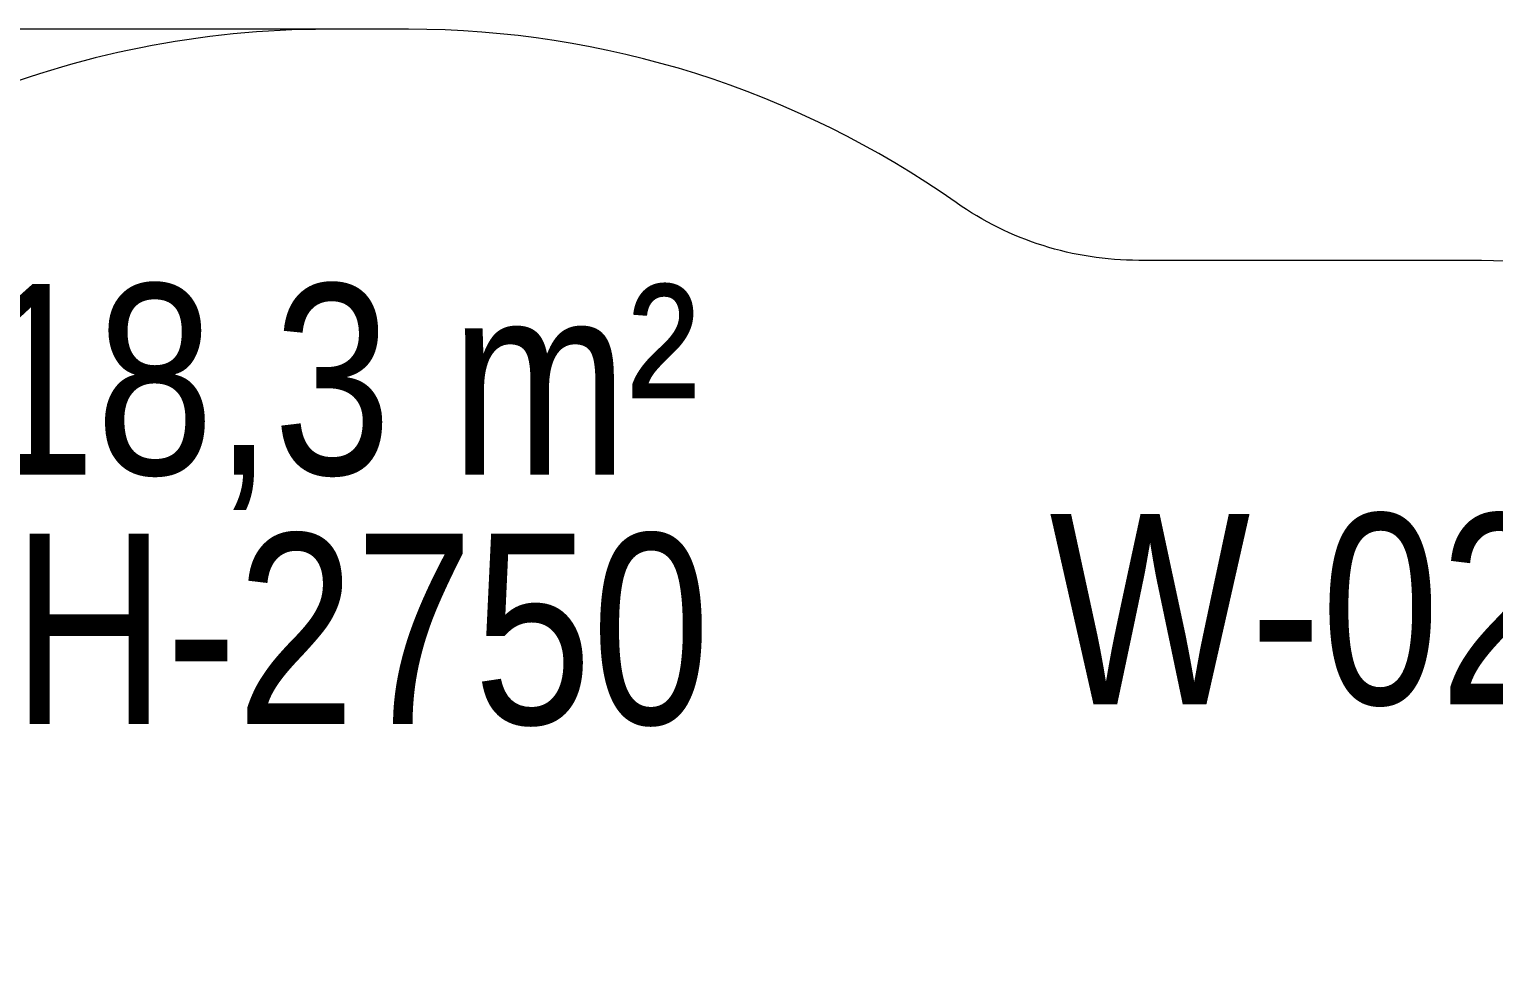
# Model space of a CAD drawing. Header units: millimetres. Extents: x -3135 to 2520, y -2914 to 2305.
# Drawn here: x -1249 to 1058, y 837 to 2305 of the extents above; entities that cross this region are included whole.
import ezdxf

# ---------------------------------------------------------------- set-up
doc = ezdxf.new("R2010")
doc.units = ezdxf.units.MM
for name, color, linetype in [('DIKOM_АРТИКУЛ', 7, 'Continuous'), ('DIKOM_ЗОНА', 80, 'Continuous'), ('DIKOM_РАЗМЕР_ЗОНА', 7, 'Continuous'), ('DIKOM_РАЗМЕР_ОБЪЕКТА', 7, 'Continuous')]:
    doc.layers.add(name, color=color, linetype=linetype)
doc.styles.add('style1', font='arial.ttf', dxfattribs={"width": 0.8})
doc.dimstyles.new('1-50', dxfattribs={"dimtxt": 300, "dimasz": 200, "dimexe": 100, "dimexo": 0, "dimgap": 100, "dimtad": 1, "dimdec": 0, "dimtxsty": 'style1', "dimcen": 0, "dimclrd": 7, "dimclre": 7, "dimadec": 1, "dimazin": 2, "dimtfac": 1, "dimtdec": 0, "dimtmove": 0, "dimatfit": 3, "dimfxl": 0, "dimlwd": 25, "dimlwe": 18, "dimarcsym": 0})

# ---------------------------------------------------------------- blocks, each defined once
blk = doc.blocks.new('*D12')
at = {"layer": 'Defpoints', "color": 0, "transparency": 16777216}
for p in [(-715.7, 2305.5), (-2685, -2294.5), (-715.7, -2294.5)]:
    blk.add_point(p, dxfattribs=at)
at = {"layer": 'DIKOM_РАЗМЕР_ЗОНА', "color": 7, "lineweight": 18, "transparency": 16777216}
for p, q in [((-715.7, 2305.5), (-2785, 2305.5)), ((-715.7, -2294.5), (-2785, -2294.5))]:
    blk.add_line(p, q, dxfattribs=at)
at = {"layer": 'DIKOM_РАЗМЕР_ЗОНА', "color": 7, "lineweight": 25, "transparency": 16777216}
blk.add_line((-2685, 2105.5), (-2685, -2094.5), dxfattribs=at)
at = {"layer": 'DIKOM_РАЗМЕР_ЗОНА', "color": 7, "transparency": 16777216}
for points in [[(-2718.3, 2105.5), (-2651.7, 2105.5), (-2685, 2305.5)], [(-2718.3, -2094.5), (-2651.7, -2094.5), (-2685, -2294.5)]]:
    blk.add_solid(points, dxfattribs=at)
at = {"layer": 'DIKOM_РАЗМЕР_ЗОНА', "color": 0, "transparency": 16777216, "insert": (-2938.2, 51.5), "char_height": 300, "attachment_point": 5, "rotation": 90, "style": 'style1'}
blk.add_mtext('4600', dxfattribs=at)

msp = doc.modelspace()

# ---------------------------------------------------------------- linework, layer by layer
at = {"layer": 'DIKOM_ЗОНА', "color": 3, "lineweight": 15}
msp.add_lwpolyline([(-779.7, -2294.5), (-651.7, -2294.5, 0.154428), (211.1, -2021.5, -0.154428), (498.7, -1930.5), (1020.3, -1930.5, 0.414214), (2520.3, -430.5), (2520.3, 441.5, 0.414214), (1020.3, 1941.5), (498.7, 1941.5, -0.154428), (211.1, 2032.5, 0.154428), (-651.7, 2305.5), (-779.7, 2305.5, 0.414214), (-2279.7, 805.5), (-2279.7, -794.5, 0.414214), (-779.7, -2294.5)], format="xyb", dxfattribs=at)

# ---------------------------------------------------------------- texts
at = {"layer": 'DIKOM_АРТИКУЛ', "color": 7, "linetype": 'Continuous', "lineweight": 15, "insert": (358, 1542.3), "char_height": 300, "width": 2314.7, "attachment_point": 1, "style": 'style1'}
msp.add_mtext('W-02-022', dxfattribs=at)
at = {"layer": 'DIKOM_РАЗМЕР_ОБЪЕКТА', "char_height": 300, "width": 2314.7, "attachment_point": 1, "style": 'style1'}
for s, insert in [('18,3 m²', (-1331, 1904.2)), ('H-2750', (-1276.1, 1511.1))]:
    msp.add_mtext(s, dxfattribs=dict(at, insert=insert))

# ---------------------------------------------------------------- dimensions: what is measured, and where the dimension line sits
at = {"layer": 'DIKOM_РАЗМЕР_ЗОНА'}
dim = msp.add_linear_dim(base=(-2685, -2294.5), p1=(-715.7, 2305.5), p2=(-715.7, -2294.5), angle=90, dimstyle='1-50', dxfattribs=at)
dim.commit()
dim.dimension.update_dxf_attribs({"geometry": '*D12', "text_midpoint": (-2685, 51.5), "dimtype": 160})

doc.saveas('drawing.dxf')
